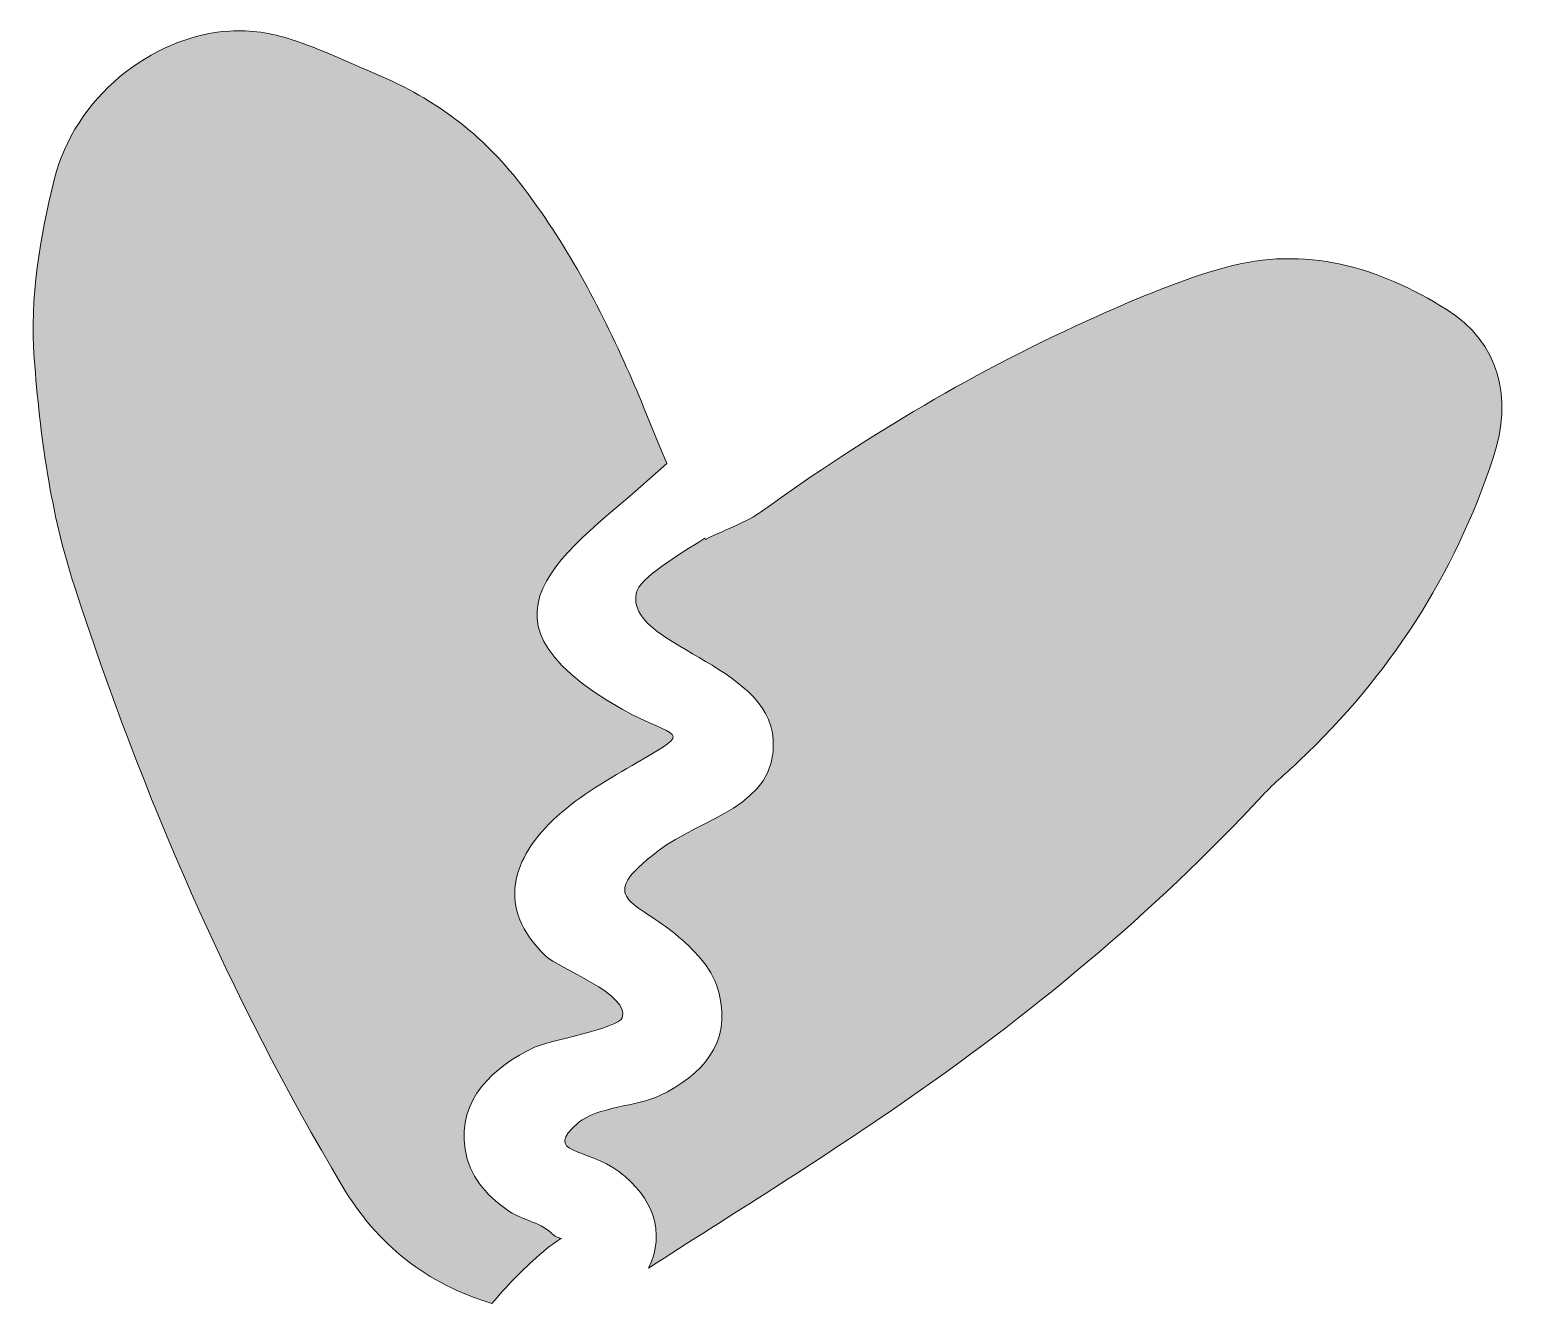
# Model space of a CAD drawing. Header units: inches. Extents: x 148 to 933, y -863 to -217.
# Drawn here: x 770.8 to 932.7, y -446.4 to -307.4 of the extents above; entities that cross this region are included whole.
import ezdxf

# ---------------------------------------------------------------- set-up
doc = ezdxf.new("R2010")
doc.units = ezdxf.units.IN
doc.header["$MEASUREMENT"] = 0
doc.layers.add('Layer 1', color=7, linetype='Continuous')

# ---------------------------------------------------------------- blocks, each defined once
blk = doc.blocks.new('block 2')
at = {"layer": 'Layer 1', "true_color": 0xce0100}
h = blk.add_hatch(color=12, dxfattribs=at)
h.dxf.hatch_style = 2
edge = h.paths.add_edge_path()
edge.add_spline(control_points=[(821.27, -446.41), (822.82, -444.58), (824.52, -442.8), (826.5, -441.08), (827.6, -440.12), (828.36, -439.61), (828.85, -439.34), (828.53, -439.29), (828.13, -439.12), (827.69, -438.69), (826.54, -437.56), (824.26, -437.21), (822.91, -436.22), (820.55, -434.48), (818.82, -432.58), (818.34, -429.59), (817.47, -424.13), (821.45, -420.6), (825.91, -418.46), (827.23, -417.83), (835.1, -416.37), (835.48, -415.26), (836.39, -412.67), (828.58, -409.91), (827.06, -408.45), (821.76, -403.32), (823.31, -397.84), (828.39, -393.25), (830.97, -390.91), (834.12, -389.13), (837.12, -387.39), (843.55, -383.64), (841.4, -384.9), (835.48, -381.57), (816.69, -371), (830.59, -363.87), (840.34, -354.77), (838.94, -351.52), (837.7, -348.2), (836.27, -344.96), (833.03, -337.65), (829.3, -330.62), (824.39, -324.25), (820.24, -318.87), (815.03, -314.96), (808.81, -312.35), (805.67, -311.02), (802.58, -309.52), (799.35, -308.48), (797.23, -307.8), (794.87, -307.42), (792.66, -307.57), (783.95, -308.13), (775.69, -315.02), (773.54, -323.68), (771.94, -330.09), (770.82, -336.62), (771.32, -343.29), (771.95, -351.73), (773.09, -360.13), (775.71, -368.16), (783.15, -390.99), (792.61, -412.94), (804.93, -433.59), (808.76, -440.02), (814.13, -444.3), (821.27, -446.41)], knot_values=[0, 0, 0, 0, 1, 1, 1, 2, 2, 2, 3, 3, 3, 4, 4, 4, 5, 5, 5, 6, 6, 6, 7, 7, 7, 8, 8, 8, 9, 9, 9, 10, 10, 10, 11, 11, 11, 12, 12, 12, 13, 13, 13, 14, 14, 14, 15, 15, 15, 16, 16, 16, 17, 17, 17, 18, 18, 18, 19, 19, 19, 20, 20, 20, 21, 21, 21, 22, 22, 22, 22], degree=3, periodic=1)
h = blk.add_hatch(color=12, dxfattribs=at)
h.dxf.hatch_style = 2
edge = h.paths.add_edge_path()
edge.add_spline(control_points=[(925.39, -337.94), (918.08, -333.32), (909.95, -330.96), (901.28, -333.37), (896.48, -334.71), (891.82, -336.68), (887.25, -338.72), (874.3, -344.49), (862.18, -351.72), (850.67, -360), (849.07, -361.16), (847.11, -361.8), (844.58, -363.04), (844.56, -362.99), (844.53, -362.95), (844.51, -362.9), (841.54, -364.8), (837.35, -367.24), (837.01, -368.93), (835.85, -374.69), (851.45, -376.52), (851.96, -384.91), (852.4, -392.23), (844.11, -393.41), (839.39, -397.04), (832.38, -402.42), (836.81, -402.29), (841.67, -406.44), (843.62, -408.11), (845.4, -410.01), (846.05, -412.59), (847.44, -418.03), (844.17, -421.53), (839.58, -423.74), (837.15, -424.9), (832.7, -424.99), (830.72, -426.68), (826.65, -430.13), (831.67, -429.43), (835.11, -432.03), (838.86, -434.85), (840.26, -438.65), (838.35, -442.56), (847.37, -436.77), (856.49, -431.11), (865.33, -425.04), (879.84, -415.07), (893.36, -403.89), (905.38, -390.96), (906.62, -389.63), (908.03, -388.46), (909.36, -387.21), (919.17, -377.95), (926.29, -366.97), (930.52, -354.15), (932.71, -347.53), (931.2, -341.61), (925.39, -337.94)], knot_values=[0, 0, 0, 0, 1, 1, 1, 2, 2, 2, 3, 3, 3, 4, 4, 4, 5, 5, 5, 6, 6, 6, 7, 7, 7, 8, 8, 8, 9, 9, 9, 10, 10, 10, 11, 11, 11, 12, 12, 12, 13, 13, 13, 14, 14, 14, 15, 15, 15, 16, 16, 16, 17, 17, 17, 18, 18, 18, 19, 19, 19, 19], degree=3, periodic=1)
at = {"layer": 'Layer 1', "lineweight": 0}
for points, knots in [([(821.27, -446.41), (822.82, -444.58), (824.52, -442.8), (826.5, -441.08), (827.6, -440.12), (828.36, -439.61), (828.85, -439.34), (828.53, -439.29), (828.13, -439.12), (827.69, -438.69), (826.54, -437.56), (824.26, -437.21), (822.91, -436.22), (820.55, -434.48), (818.82, -432.58), (818.34, -429.59), (817.47, -424.13), (821.45, -420.6), (825.91, -418.46), (827.23, -417.83), (835.1, -416.37), (835.48, -415.26), (836.39, -412.67), (828.58, -409.91), (827.06, -408.45), (821.76, -403.32), (823.31, -397.84), (828.39, -393.25), (830.97, -390.91), (834.12, -389.13), (837.12, -387.39), (843.55, -383.64), (841.4, -384.9), (835.48, -381.57), (816.69, -371), (830.59, -363.87), (840.34, -354.77), (838.94, -351.52), (837.7, -348.2), (836.27, -344.96), (833.03, -337.65), (829.3, -330.62), (824.39, -324.25), (820.24, -318.87), (815.03, -314.96), (808.81, -312.35), (805.67, -311.02), (802.58, -309.52), (799.35, -308.48), (797.23, -307.8), (794.87, -307.42), (792.66, -307.57), (783.95, -308.13), (775.69, -315.02), (773.54, -323.68), (771.94, -330.09), (770.82, -336.62), (771.32, -343.29), (771.95, -351.73), (773.09, -360.13), (775.71, -368.16), (783.15, -390.99), (792.61, -412.94), (804.93, -433.59), (808.76, -440.02), (814.13, -444.3), (821.27, -446.41)], [0, 0, 0, 0, 1, 1, 1, 2, 2, 2, 3, 3, 3, 4, 4, 4, 5, 5, 5, 6, 6, 6, 7, 7, 7, 8, 8, 8, 9, 9, 9, 10, 10, 10, 11, 11, 11, 12, 12, 12, 13, 13, 13, 14, 14, 14, 15, 15, 15, 16, 16, 16, 17, 17, 17, 18, 18, 18, 19, 19, 19, 20, 20, 20, 21, 21, 21, 22, 22, 22, 22]), ([(925.39, -337.94), (918.08, -333.32), (909.95, -330.96), (901.28, -333.37), (896.48, -334.71), (891.82, -336.68), (887.25, -338.72), (874.3, -344.49), (862.18, -351.72), (850.67, -360), (849.07, -361.16), (847.11, -361.8), (844.58, -363.04), (844.56, -362.99), (844.53, -362.95), (844.51, -362.9), (841.54, -364.8), (837.35, -367.24), (837.01, -368.93), (835.85, -374.69), (851.45, -376.52), (851.96, -384.91), (852.4, -392.23), (844.11, -393.41), (839.39, -397.04), (832.38, -402.42), (836.81, -402.29), (841.67, -406.44), (843.62, -408.11), (845.4, -410.01), (846.05, -412.59), (847.44, -418.03), (844.17, -421.53), (839.58, -423.74), (837.15, -424.9), (832.7, -424.99), (830.72, -426.68), (826.65, -430.13), (831.67, -429.43), (835.11, -432.03), (838.86, -434.85), (840.26, -438.65), (838.35, -442.56), (847.37, -436.77), (856.49, -431.11), (865.33, -425.04), (879.84, -415.07), (893.36, -403.89), (905.38, -390.96), (906.62, -389.63), (908.03, -388.46), (909.36, -387.21), (919.17, -377.95), (926.29, -366.97), (930.52, -354.15), (932.71, -347.53), (931.2, -341.61), (925.39, -337.94)], [0, 0, 0, 0, 1, 1, 1, 2, 2, 2, 3, 3, 3, 4, 4, 4, 5, 5, 5, 6, 6, 6, 7, 7, 7, 8, 8, 8, 9, 9, 9, 10, 10, 10, 11, 11, 11, 12, 12, 12, 13, 13, 13, 14, 14, 14, 15, 15, 15, 16, 16, 16, 17, 17, 17, 18, 18, 18, 19, 19, 19, 19])]:
    blk.add_open_spline(points, degree=3, knots=knots, dxfattribs=at)

msp = doc.modelspace()

# ---------------------------------------------------------------- block references
at = {"layer": 'Layer 1'}
msp.add_blockref('block 2', (0, 0), dxfattribs=at)

doc.saveas('drawing.dxf')
